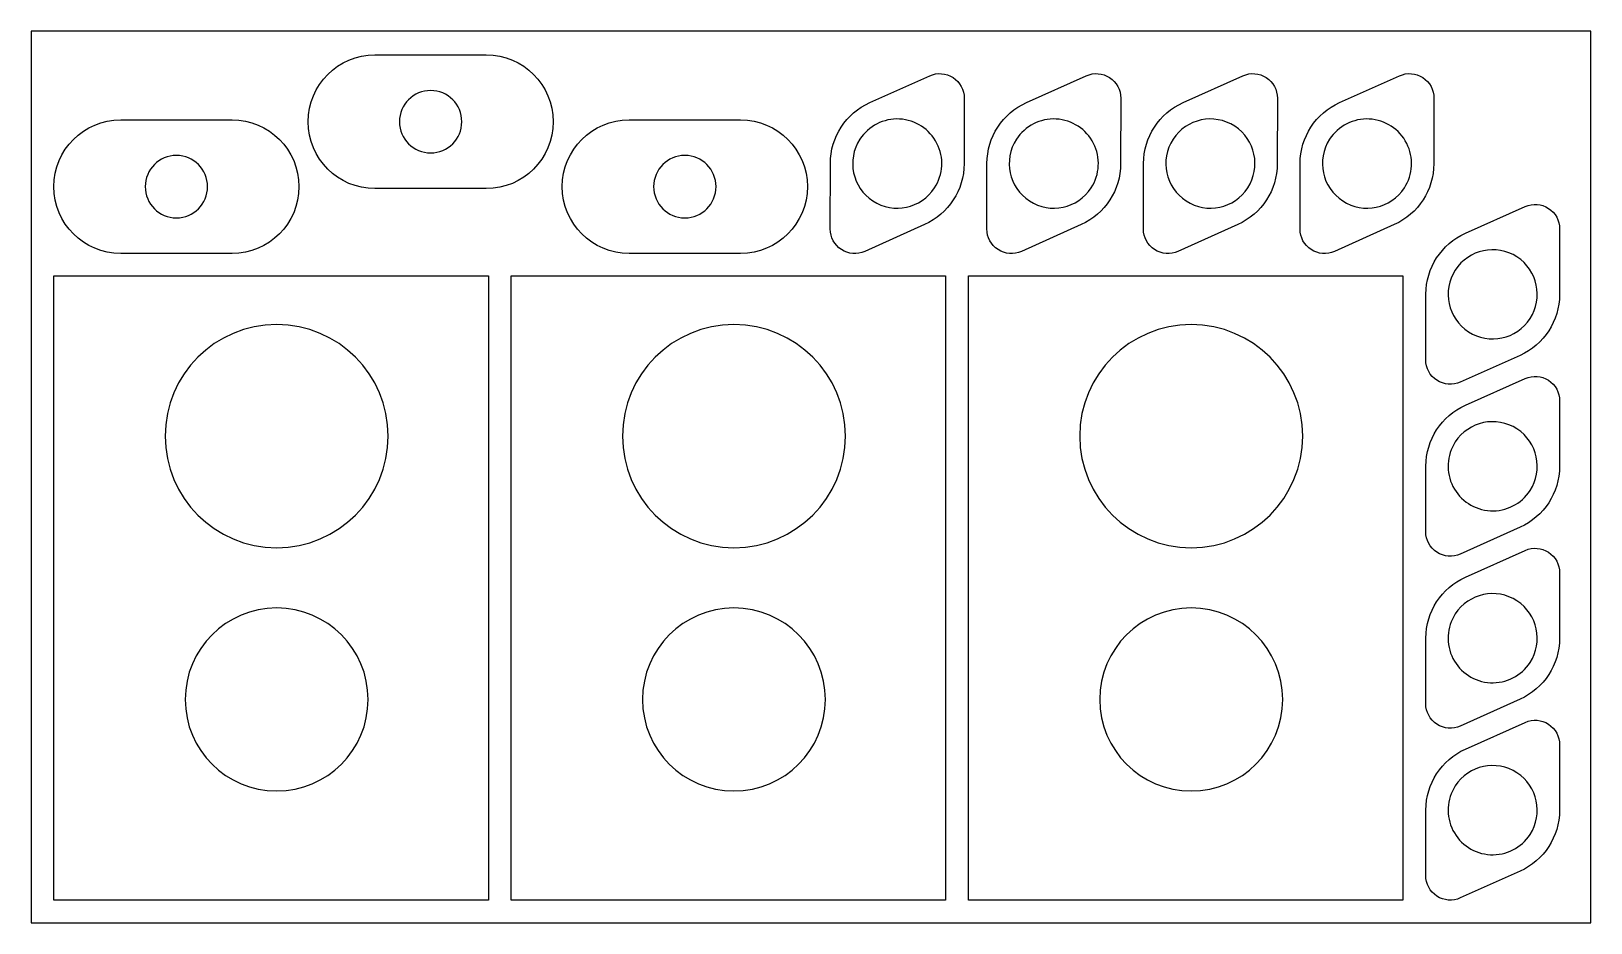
# Model space of a CAD drawing. Header units: metres. Extents: x 0 to 700, y 0 to 400.
import ezdxf

# ---------------------------------------------------------------- set-up
doc = ezdxf.new("R2010")
doc.units = ezdxf.units.M

msp = doc.modelspace()

# ---------------------------------------------------------------- linework, layer by layer
for points in [[(0, 0), (700, 0), (700, 400), (0, 400)], [(205.18, 290.18), (205.18, 10.18), (10.18, 10.18), (10.18, 290.18)], [(410.42, 290.18), (410.42, 10.18), (215.42, 10.18), (215.42, 290.18)], [(615.66, 290.18), (615.66, 10.18), (420.66, 10.18), (420.66, 290.18)]]:
    msp.add_lwpolyline(points, close=True)
for points in [[(204.28, 329.38), (154.28, 329.38, -1), (154.28, 389.38), (204.28, 389.38, -1)], [(403.27, 380.01, -0.544331), (418.76, 369.94), (418.7, 340.55, -0.295059), (400.96, 313.23), (374.14, 301.22, -0.544331), (358.64, 311.28), (358.7, 340.68, -0.295059), (376.44, 367.99)], [(473.55, 380.01, -0.544331), (489.04, 369.94), (488.98, 340.55, -0.295059), (471.24, 313.23), (444.42, 301.22, -0.544331), (428.92, 311.28), (428.98, 340.68, -0.295059), (446.72, 367.99)], [(543.83, 380.01, -0.544331), (559.32, 369.94), (559.26, 340.55, -0.295059), (541.52, 313.23), (514.7, 301.22, -0.544331), (499.2, 311.28), (499.26, 340.68, -0.295059), (517, 367.99)], [(614.11, 380.01, -0.544331), (629.6, 369.94), (629.54, 340.55, -0.295059), (611.8, 313.23), (584.98, 301.22, -0.544331), (569.48, 311.28), (569.54, 340.68, -0.295059), (587.28, 367.99)], [(193.28, 359.38, 1), (165.28, 359.38, 1)], [(90.18, 300.26), (40.18, 300.26, -1), (40.18, 360.26), (90.18, 360.26, -1)], [(318.38, 300.26), (268.38, 300.26, -1), (268.38, 360.26), (318.38, 360.26, -1)], [(405.48, 329.72, 1), (371.93, 351.51, 1)], [(475.76, 329.72, 1), (442.21, 351.51, 1)], [(546.04, 329.72, 1), (512.49, 351.51, 1)], [(616.32, 329.72, 1), (582.77, 351.51, 1)], [(79.18, 330.26, 1), (51.18, 330.26, 1)], [(307.38, 330.26, 1), (279.38, 330.26, 1)], [(670.53, 321.35, -0.544331), (686.02, 311.28), (685.96, 281.89, -0.295059), (668.22, 254.57), (641.4, 242.56, -0.544331), (625.9, 252.62), (625.96, 282.02, -0.295059), (643.7, 309.33)], [(672.74, 271.06, 1), (639.19, 292.85, 1)], [(110.18, 168.28, 1), (110.18, 268.38, 1)], [(315.42, 168.28, 1), (315.42, 268.38, 1)], [(520.66, 168.28, 1), (520.66, 268.38, 1)], [(670.53, 244.21, -0.544331), (686.02, 234.14), (685.96, 204.75, -0.295059), (668.22, 177.43), (641.4, 165.42, -0.544331), (625.9, 175.48), (625.96, 204.88, -0.295059), (643.7, 232.19)], [(672.74, 193.92, 1), (639.19, 215.71, 1)], [(670.53, 167.07, -0.544331), (686.02, 157), (685.96, 127.61, -0.295059), (668.22, 100.29), (641.4, 88.28, -0.544331), (625.9, 98.34), (625.96, 127.74, -0.295059), (643.7, 155.05)], [(672.74, 116.78, 1), (639.19, 138.57, 1)], [(110.18, 59.13, 1), (110.18, 141.23, 1)], [(315.42, 59.13, 1), (315.42, 141.23, 1)], [(520.66, 59.13, 1), (520.66, 141.23, 1)], [(670.53, 89.93, -0.544331), (686.02, 79.86), (685.96, 50.47, -0.295059), (668.22, 23.15), (641.4, 11.14, -0.544331), (625.9, 21.2), (625.96, 50.6, -0.295059), (643.7, 77.91)], [(672.74, 39.64, 1), (639.19, 61.43, 1)]]:
    msp.add_lwpolyline(points, format="xyb", close=True)

doc.saveas('drawing.dxf')
